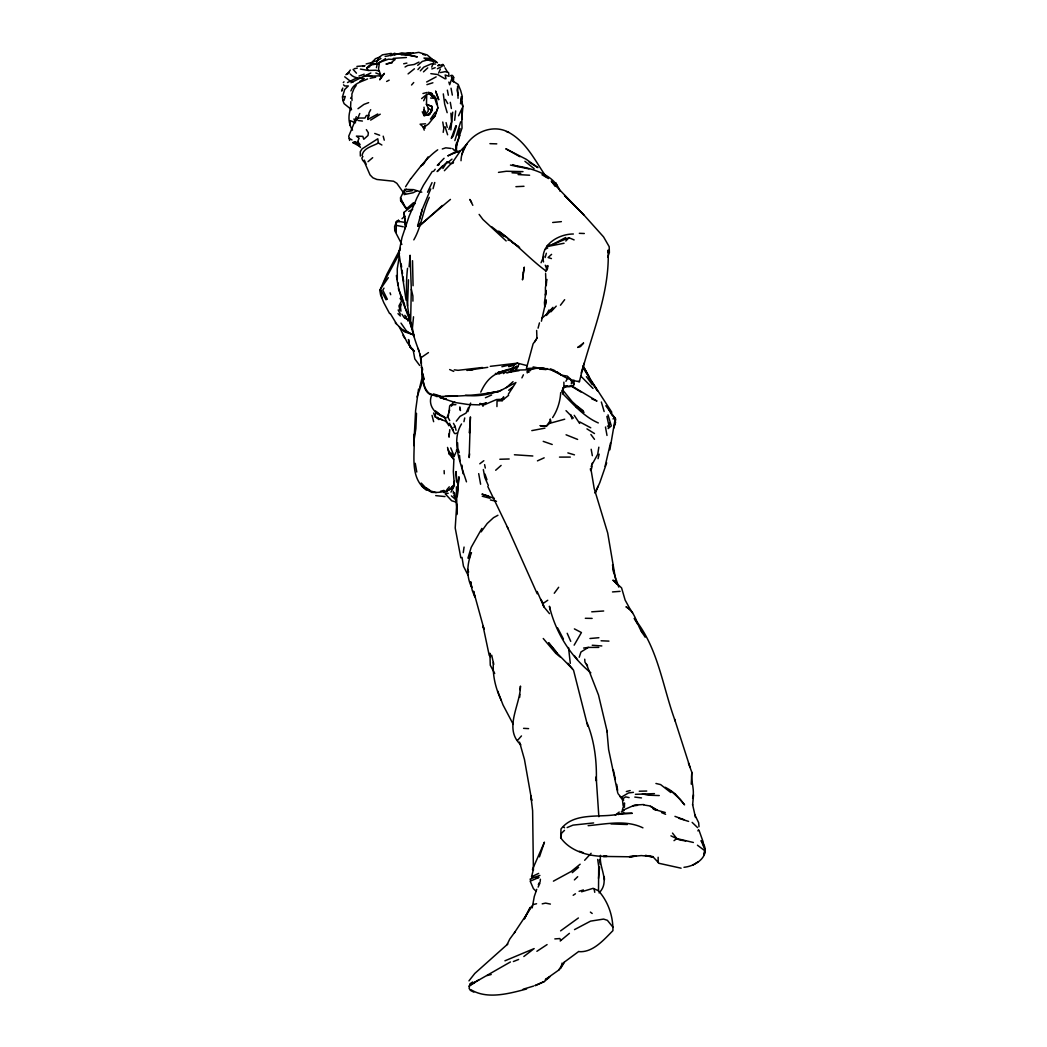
<?xml version="1.0" encoding="UTF-8"?>
<svg xmlns="http://www.w3.org/2000/svg" width="1047" height="1047" viewBox="0 0 1047 1047"><rect width="100%" height="100%" fill="white"/><g stroke="black" fill="none" stroke-linecap="round" stroke-linejoin="round"><path stroke-width="1.5" d="M692.617 805.025L693.533 794.817M456.44 486.842L457.029 514.522M502.154 400.713L503.594 399.326L503.62 396.748L501.775 399.3L502.154 400.713L497.05 400.936L496.932 406.576M413.761 445.564L415.62 410.45L418.551 389M579.462 951.684C593.178 952.39 604.014 939.591 612.927 930.639C613.149 916.23 608.242 901.676 598.504 890.801L598.714 866.353L597.693 859.417M350.444 110.262L350.837 101.677M624.418 807.302L624.509 802.97L622.363 809.972M449.15 433.576L449.058 437.149L449.778 429.65M413.958 434.348C415.594 452.919 408.592 477.406 426.43 490.166M453.338 493.359L453.39 491.331M653.38 856.76L641.34 855.582L629.326 856.668L636.393 856.014L631.315 856.799L603.281 856.433L607.077 856.341C590.495 856.839 570.628 851.983 560.695 837.744L560.996 828.988C573.978 812.184 598.491 817.772 616.971 814.487M613.987 427.948L615.741 419.088L605.82 405.752M407.532 268.307C404.299 296.471 408.67 324.832 419.049 351.059M519.718 697.25L519.836 694.279M452.71 112.186L450.851 129.854M416.497 413.316L415.868 428.655L414.272 438.772M546.298 285.478L546.442 282.454M435.5 415.266L435.709 410.895M543.524 261.972C539.912 244.959 558.509 233.965 573.363 234.005M457.657 488.569L458.952 476.778L457.225 496.802L457.945 485.69M688.442 763.054L691.858 772.372L691.242 784.138M458.049 98.274L457.604 86.181M407.505 305.986L408.487 279.811M456.309 151.632L456.793 143.622M399.47 310.017L400.216 306.274M453.901 458.992L453.338 471.516L454.372 485.638L450.982 492.142M451.322 75.423L452.553 75.449L453.665 77.386L453.364 81.888L453.011 79.611M433.105 118.219L435.199 115.641L437.882 107.789L436.285 98.771L434.322 95.918L429.126 93.72L426.718 94.439L426.469 104.347L428.315 108.391L428.066 111.506L424.611 114.79L424.009 107.187M432.005 96.167L432.202 93.68L428.432 92.241M409.102 266.867L410.11 255.246L411.314 289.299L410.646 320.225L408.67 314.781M527.361 371.214L527.217 372.876L528.094 371.973L527.361 371.214L528.944 372.352L527.871 370.743L530.698 370.533M598.308 422.936C584.174 416.837 573.808 404.757 563.05 393.999L562.985 387.665L562.488 389.798L564.713 386.893L567.409 385.911M598.504 878.42L599.565 867.099M414.232 336.768L412.387 328.392L413.526 316.783M547.476 268.896L547.817 265.545L545.592 271.71M540.134 881.718L540.396 879.271M454.66 120.3L455.667 110.93M518.762 364.513L517.807 366.725L512.062 369.251L498.359 372.274L498.267 373.138L507.114 372.235M438.641 73.068L440.368 69.037M427.974 114.751L430.422 112.749L432.254 106.585L426.469 104.347L432.254 106.585L432.28 109.961L429.558 114.542L424.087 115.628L422.255 111.767M469.619 453.861L469.161 457.604L470.43 416.902L469.488 433.078L469.684 428.171L469.841 431.128M520.006 689.829L520.464 686.086C520.333 705.285 503.214 728.777 520.83 744.797M377.758 113.979L367.942 119.41L369.067 112.736L370.703 109.686M461.02 160.728C461.557 138.283 488.74 121.23 508.79 132.432C526.562 142.183 535.174 160.924 546.168 176.799M571.361 383.83L571.662 381.357L570.301 379.066M455.746 150.074L456.479 144.277L462.028 128.048L461.779 118.298L462.931 106.689L461.086 99.792M545.644 304.651L546.259 299.939L541.404 321.207M560.708 392.599C560.171 401.485 557.501 410.136 552.62 417.596M609.878 449.817L615.256 418.185L612.05 415.266L609.066 409.704M455.524 150.297L456.623 142.588M431.403 395.871C427.477 406.511 436.599 415.58 446.402 417.884M463.258 552.633L464.07 547.058M456.374 451.375L456.597 449.857M607.744 252.549L608.124 250.089C610.139 295.424 589.553 338.246 579.436 381.658C571.322 380.676 563.535 377.326 557.318 371.999M443.195 132.354L443.81 128.284L442.763 122.028M460.667 121.792L454.856 140.573M600.494 855.347C598.701 868.094 610.532 881.312 599.08 892.895M598.845 447.187L597.719 454.306L591.908 464.75M461.531 423.956C450.681 441.507 460.772 463.86 466.465 481.842M423.603 378.229L417.046 396.97M454.62 492.744L456.924 508.096M532.203 907.88L534.284 896.507L536.745 889.322M610.506 443.012L605.074 466.321M560.695 837.744L561.572 833.216L564.49 830.35M692.617 798.416C695.038 789.608 690.601 781.311 691.858 772.372M399.326 256.306L397.271 268.739L397.31 279.575M469.305 558.431L470.43 552.646M546.992 279.444L545.435 287.454L545.461 295.28L546.115 290.451L544.44 302.635L544.78 306.928M349.816 107.815L351.57 109.699L344.097 103.679L342.788 100.316L342.487 96.874L344.699 89.492L348.324 85.959L344.685 85.959L343.547 84.833M367.942 119.41L368.793 115.131M406.066 300.175L398.907 252.759L402.022 237.433L409.115 216.206L416.928 197.883L423.485 185.162L432.332 171.381M463.939 421.679L464.724 417.975M447.71 417.086L448.666 414.913M376.436 67.689L377.273 63.946L385.61 58.58M457.591 87.896L457.081 90.199L458.233 95.303M425.462 111.1L424.611 114.79L423.629 109.987M545.395 979.521L558.64 970.15L560.97 967.768L562.095 963.07M362.053 155.65C363.204 147.889 372.706 146.279 378.373 143.007L381.88 144.996M591.071 470.443L592.118 466.268M598.059 458.678L599.172 454.176M539.899 875.423L533.97 877.451L531.575 876.771L533.329 869.717M452.383 80.75L458.193 84.454L460.719 90.683L462.329 96.664L460.549 103.718L461.243 96.769L462.8 106.558M456.309 145.939L459.829 135.429M538.079 328.156L539.454 322.882M419.598 219.242L422.281 209.348L430.762 188.931M413.814 239.868C421.483 226.532 422.713 211.114 429.283 197.399M401.315 304.114L400.478 307.164L400.936 311.221M433.052 188.656L434.754 182.492M422.281 209.348L417.648 225.916L419.441 226.113L442.344 205.474M419.703 387.442L422.674 375.232L419.991 353.978M471.49 552.646C467.054 563.953 466.124 576.374 471.752 587.498L470.679 581.739L472.249 590.482L474.88 596.947L473.558 591.189L484.015 629.182L483.099 626.302L489.25 655.527M458.128 135.325L460.078 128.519M545.121 257.562L546.364 253.256M455.929 125.64L451.309 138.309L453.168 136.162L456.413 126.164M467.944 558.143L471.202 547.359L481.895 528.421M581.216 372.954L584.187 363.113M451.466 406.184L452.291 403.448L454.935 402.087M591.149 466.844L592.353 462.97M467.865 411.693L470.627 403.069M579.24 657.254L580.941 652.006L588.283 647.412L598.779 647.399M421.797 486.201L431.56 492.326C438.837 492.81 447.056 491.998 453.089 487.601L454.568 481.07M609.917 422.818L608.189 428.563L611.317 425.893L607.98 414.848M398.907 252.759L400.386 248.348M539.454 856.865L544.427 842.154L532.439 869.56M448.901 412.374L449.687 410.031M449.739 420.567L447.488 416.418L448.43 413.722M449.752 423.197L448.862 425.723L444.072 416.719L437.607 413.343L439.531 414.285L436.664 411.746M354.671 121.871L348.73 136.202L349.633 140.429M448.941 129.462L451.597 121.949L450.917 113.168M350.954 108.024C347.984 114.843 348.258 123.926 352.525 130.155M607.797 257.012L609.38 252.549L609.184 246.673L603.569 236.91L583.977 215.054L564.595 195.475L583.977 215.054M356.307 116.675L354.697 121.177L357.852 118.036L359.775 113.495M614.157 426.312L615.636 422.229M371.083 63.514L375.48 58.658L379.93 57.14M606.671 462.839L599.813 482.628L595.062 493.189L598.125 486.227M461.086 99.897L462.329 96.664M342.788 88.079L341.623 91.05L342.487 89.898M380.951 58.527L375.978 61.132L372.732 61.59L371.423 64.862L378.517 63.723M538.328 884.715L539.061 882.896M435.617 113.364L437.882 107.789M541.077 262.745L543.799 256.122M359.631 144.538L358.611 145.808L352.878 142.601L355.705 142.026L360.456 147.47L357.655 141.711L359.095 138.23L356.399 136.11L362.825 136.385L363.754 139.251L368.007 135.508L368.361 132.773L366.358 129.645M461.753 154.747L465.143 146.829L463.18 149.865L466.857 144.159L460.314 151.03L452.409 162.534M453.665 77.386L451.898 78.329L449.66 84.755L448.862 82.085M473.794 992.124L470.365 990.357L469.108 988.316L469.933 983.814L472.734 981.968M446.546 163.332L447.148 161.945L451.126 163.594L453.508 162.364M413.552 202.699L406.341 208.916L400.621 200.553L400.543 197.778L404.757 189.35L413.513 189.625L421.797 192.177M538.119 887.11L540.016 882.948M455.838 452.553L454.202 456.126L450.72 447.867M427.556 192.242L432.031 182.623M458.56 115.759L462.264 107.867M423.682 100.734L426.718 94.439L421.627 98.588M411.118 326.939L409.246 320.356L407.636 320.578L409.181 319.793M521.916 377.875L523.408 374.8M444.347 66.236L442.816 64.338L442.004 66.419L437.371 68.775M468.964 980.869L474.801 973.448L507.769 944.028L507.023 944.682L509.784 939.041L515.137 931.751L514.47 932.707C520.307 923.65 526.602 914.672 532.203 905.76M560.97 967.768L564.647 961.879L578.86 951.37M376.527 62.859L378.242 59.561M383.595 282.703L399.496 253.4M565.93 381.304L567.919 377.522M399.771 249.801L386.984 274.039L380.388 289.221L381.841 297.584M468.533 407.505L466.059 413.068L460.039 416.366L456.296 421.13M497.338 392.311L515.922 382.521L508.319 394.274M549.034 309.938L546.22 314.938L552.934 307.36M574.149 645.148L581.425 632.545L574.384 628.894M431.744 67.126L433.301 62.938M534.585 342.042L537.098 337.749M383.987 288.161L382.796 290.111L387.351 299.324M391.002 62.781L395.138 59.548L388.437 59.182L379.485 62.375L378.517 69.207L381.514 76.915L379.708 79.808L384.393 73.369L381.514 76.915L379.367 75.868L363.924 76.248L350.941 82.739M428.027 156.919L423.04 164.798M350.902 90.919C353.493 83.367 361.202 81.836 367.576 78.944M356.045 120.889L357.852 118.036L364.984 118.036L366.358 115.497L368.426 115.458M503.542 373.622L505.518 370.507M405.582 186.706L410.686 178.71M442.881 168.515L447.148 161.945L437.136 171.577L442.266 166.172M430.422 112.749L432.28 109.961M430.487 119.109L435.055 112.382M510.543 370.638L514.862 364.343L508.685 366.633L517.532 363.152L527.112 365.639M558.64 970.15L564.058 962.232M388.332 277.664L380.388 289.221L386.068 299.848M356.163 85.514L354.004 88.629L351.884 93.955L351.962 96.403L350.588 98.313M362.916 156.526L361.804 158.11L362.615 160.204L364.775 162.809L370.036 174.901L372.889 177.807L376.868 179.469L393.593 181.223L396.865 183.317L403.959 193.368M480.769 392.115C489.577 372.837 499.916 371.921 517.807 366.725L515.896 370.167L506.853 373.007M481.149 531.863L487.182 523.513L493.53 517.663L497.927 515.268M536.444 339.254L533.093 343.848L526.379 368.636C538.079 367.497 551.73 367.497 561.558 375.166L567.278 376.109L571.623 380.153M554.256 593.256L558.666 587.275M350.3 70.044L347.12 74.35L349.279 72.479M410.987 178.54C419.022 168.305 427.032 157.456 437.711 149.813M573.219 381.213L573.978 380.205L574.07 384.602L572.146 386.199L569.28 386.696L563.94 386.487L563.888 382.142M560.446 305.227L564.66 299.691M433.497 171.433L435.212 169.234M484.787 404.587L486.305 402.742L481.829 404.194L479.814 403.488L484.787 404.587L496.527 399.535L501.775 399.3M435.199 115.641L428.616 123.899L424.362 127.053L424.676 128.323L420.109 124.2L425.553 123.821M451.126 163.594L444.373 170.713M446.781 489.774L449.294 486.829M549.518 423.381L550.931 421.719L550.264 418.996L550.068 420.999L546.272 426.325L540.252 425.671L546.272 426.325L549.518 423.381L564.713 419.206M343.285 82.634L343.992 81.81M411.55 85.003L413.722 82.53M591.11 853.292L584.658 860.281M517.506 740.425L521.471 735.936M417.936 69.547L420.2 67.008M444.059 158.293L437.45 165.256L438.471 165.308L439.059 164.196L437.45 165.256M546.39 315.474L552.62 308.643M550.905 311.836L556.232 306.117M372.732 61.59L369.591 66.825L366.699 68.016L368.282 70.463L375.755 70.241L379.433 71.131M420.331 70.83L423.773 67.139L431.325 63.854L435.617 64.024M448.679 489.996L454.084 484.918M565.799 241.019L568.953 237.734L574.122 239.907M366.699 68.016L369.421 65.254L373.439 63.501L377.273 63.946M452.016 159.131L447.684 162.625M406.367 189.258L402.82 192.7L405.542 193.198L404.09 194.598L413.094 192.766L416.627 190.907M574.384 879.912L577.695 876.705M401.904 296.798L400.098 298.526L401.655 300.751L398.959 305.868L399.574 308.512M415.149 203.484L403.906 212.449L405.922 226.558L403.906 212.449M423.485 71.863L427.752 67.872M478.885 979.796L470.247 984.939L510.413 961.971M560.21 940.991L569.411 933.361M551.586 254.369L548.078 257.536L551.442 258.583M619.209 812.053L615.348 815.142M495.676 470.26L501.12 465.418M420.554 166.237L424.467 162.782M506.303 387.652L513.043 381.671M420.632 224.49L419.926 223.417L417.648 225.916L420.632 224.49L450.432 199.414M401.996 218.705L404.914 216.206M535.488 985.607L544.414 981.471L549.714 976.93L545.539 979.469M417.701 65.333L422.294 61.42L427.83 59.875L430.081 60.504M368.007 161.67L372.68 157.678M541.639 318.432L547.044 313.851M572.264 872.648L578.598 867.322M508.659 390.309L512.363 387.298M421.234 357.55L428.459 352.59M408.081 73.905L414.416 68.788M580.156 864.207L571.008 871.588L553.418 881.155M512.965 369.081L516.734 366.097M503.594 399.326L508.633 395.321M560.59 930.875L578.389 917.97M479.801 463.808L483.819 460.706M523.827 956.526L534.153 948.582L504.929 960.819M453.888 427.333L455.118 426.404L453.469 423.341M405.425 222.461L399.561 221.532L398.488 220.328L396.276 222.003L396.224 232.408M378.32 57.938L382.456 54.824L391.316 53.397M674.019 840.662L676.82 838.568L693.389 842.482M380.244 114.175L370.638 120.104M474.906 982.492L468.912 986.169M357.995 108.705L363.924 104.412L368.662 102.632M345.89 74.703L349.253 72.335M359.946 81.417L364.225 78.433C359.37 78.198 353.572 78.132 350.248 74.062M542.909 603.582L547.764 600.258M573.193 895.29L575.405 893.785M568.953 237.734L551.18 245.103L547.228 245.587L547.437 246.516L564.058 243.257M692.878 865.084L697.917 861.903M452.108 163.528L453.299 162.782M574.515 929.605L590.56 921.138L603.569 919.083L607.378 920.313L613.058 927.328M547.084 944.59L536.889 951.304M551.18 245.103L565.76 237.499M405.058 67.008L407.728 65.451L414.219 64.469L418.931 62.1M347.512 82.53L357.001 77.792M363.924 76.248L370.834 72.989M436.154 76.863L426.639 81.98M398.488 220.328L396.695 221.297L394.614 226.44L394.745 230.72L401.865 244.435M621.264 811.988L624.012 810.522M623.083 805.339L622.167 796.688L628.553 792.919L633.435 792.343M622.324 810.457L634.731 805.051L643.683 804.541M408.723 211.389L412.649 209.374M386.631 81.457L389.157 80.174M545.356 249.173L547.712 247.995M531.575 876.771L538.642 873.394M537.451 460.863L544.165 457.827M485.415 397.742L491.632 394.994M486.567 393.528L497.862 391.486C477.628 395.465 456.636 396.499 436.062 396.46M533.97 877.451L530.083 879.153L531.248 880.736L538.996 877.438L536.129 877.674M624.012 813.166L618.175 814.422L624.012 813.166L632.309 813.297L621.408 814.095M535.017 985.463L544.414 981.471M409.573 320.081L407.636 320.578M567.121 827.562L573.036 825.115L593.623 822.942M513.383 961.539L518.631 959.458M564.412 387.115L567.252 386.016M454.045 152.967L457.107 151.841L447.802 155.885L454.882 152.09L460.13 150.925M532.975 904.608L536.561 903.744M431.848 68.932L435.199 67.715M390.151 54.941L394.902 53.214M358.951 76.038L364.199 74.18M581.595 891.782L593.152 888.327L598.504 890.801M501.461 390.204C490.075 394.366 477.628 396.944 465.509 395.269M442.292 148.975L445.786 147.823L451.139 148.438M362.746 66.445L365.01 65.712L356.909 66.419M612.992 418.918L615.256 418.185M526.562 989.009C509.025 993.577 487.235 999.741 470.823 989.651M426.914 84.65L432.895 82.765M579.083 891.298L583.401 889.95M523.173 989.193L533.682 986.038M697.878 830.86L698.558 829.721M389.968 62.938L385.99 64.076L392.403 62.663M390.4 55.779L396.381 54.091L404.482 54.3L417.164 56.826L404.482 54.3M508.24 372.339L515.896 370.167L527.269 369.787M394.536 54.863L401.76 52.887L409.874 53.842L418.774 52.35L427.189 54.941L434.348 60.988M607.391 426.142L608.935 425.736L606.894 416.392M422.949 93.51L427.097 92.45M366.136 63.972L371.41 62.611M375.664 77.216L370.154 78.25M440.499 491.292L443.993 490.389M626.342 791.532L630.176 790.55M428.537 114.503L424.087 115.628L424.205 114.188L429.558 114.542M487.051 975.555L491.187 974.508M531.811 430.618L544.963 428.131M443.653 492.456L447.161 491.593M447.527 447.422L449.098 453.848L451.637 453.22L454.176 456.675M501.893 366.725L517.532 363.152L490.271 366.332M542.202 903.849L545.566 903.103L550.408 904.085M683.966 867.296C696.922 866.065 712.915 854.391 701.097 840.584L704.997 849.85L704.121 854.666L704.618 850.583L697.446 845.217M442.868 64.652L437.751 65.752L439.033 64.665M403.684 63.775L406.877 63.095M440.551 72.544L445.106 71.654L448.522 72.492L449.084 76.326L445.145 74.978L446.035 78.708M352.878 142.601L355.705 142.026M456.976 433.078L454.961 433.694L454.162 432.921L449.948 424.768M393.24 58.383L406.419 57.506M354.213 68.709L357.249 68.173M385.152 56.42L389.078 55.74M487.758 367.327L466.897 370.429M448.208 493.281L445.158 493.765L451.676 500.754L455.524 501.945M342.487 96.874L345.261 96.455L344.057 100.342L342.788 100.316M509.797 372.104L519.09 370.664M482.458 367.497L458.036 370.324L454.28 369.84M547.398 368.636L539.755 369.094L546.115 369.552L544.427 368.688M498.49 172.375L506.316 171.263L522.99 171.629M399.561 221.532L396.276 222.003L396.211 225.367L403.239 226.767M583.611 648.041L588.283 647.412M406.354 191.562L412.217 190.79M445.158 396.303L457.434 395.845M588.152 825.664C606.213 824.068 625.87 819.552 642.937 827.837M620.06 591.346L612.495 591.935M404.796 53.868L413.277 53.07M632.689 805.928L637.518 805.339M552.685 222.488L561.388 221.637M563.94 386.487L569.607 386.264M405.948 53.58L410.62 53.148L403.488 53.921L409.874 53.842M589.958 638.513L598.884 637.715M407.715 53.881L411.144 53.606M554.831 938.91L559.844 938.544L560.799 940.442M591.738 611.828L603.674 610.99M470.038 369.918L472.786 369.735M635.411 794.32L654.44 793.626M479.84 404.888L468.284 404.522L455.209 402.545L439.976 397.52L446.415 399.208L442.842 398.253M546.927 368.832L538.511 367.981L528.159 369.486L535.187 368.282L544.322 368.426M515.922 186.68L523.984 186.287M499.838 459.253L509.169 458.992M639.246 791.218L646.745 791.048M455.89 404.666L450.681 404.77L449.673 405.974L448.757 413.591M514.417 454.764L532.818 455.995M559.491 457.107L570.301 457.094M430.841 73.656L437.554 74.494L445.106 78.852M611.042 823.924L627.349 824.513M585.325 618.293L592.131 618.397M401.184 54.85L406.524 54.954M489.931 143.661L496.775 143.858M659.257 795.55L648.342 795.197L642.452 793.901M579.331 233.324L584.305 233.507M601.096 640.777L608.948 641.117M523.579 728.346L528.591 728.62M512.035 172.807L520.804 173.318M518.095 174.561L529.599 175.229M592.236 645.253L601.816 645.947M681.1 868.199L659.1 863.33L653.341 857.205L645.489 855.451L653.276 856.747M445.001 496.566L435.722 495.624M430.618 98.012L434.819 98.366L436.743 104.608M517.781 166.107C533.342 168.789 554.4 174.98 560.119 191.3M495.401 373.426L499.458 373.936M634.796 797.081L641.484 797.919M368.282 70.463L360.43 69.089M358.074 120.47L362.419 121.059M643.774 804.973L649.454 805.863L657.451 810.352L653.158 808.912M685.641 840.95L679.608 839.956L670.931 835.833M533.119 366.934L538.511 367.981M510.491 165.086L528.931 168.894M629.103 797.592L625.661 796.885L622.481 798.861L622.167 796.688M578.114 381.37L579.436 381.658M490.441 499.969L496.5 501.304M665.264 812.511L653.773 809.318M655.932 783.47L660.631 784.596L670.734 792.5M440.316 396.106L433.419 393.908M482.248 496.226L490.075 498.267M432.202 93.68L430.461 93.222L433.131 95.604M422.909 54.392L425.409 55.072M436.18 492.587L428.014 490.245L421.234 483.073M488.609 496.069L481.947 494.119L494.38 498.359M507.874 239.946L510.871 240.836M567.867 452.893L574.463 454.856M413.46 334.778L404.6 331.82L395.282 322.829M678.678 818.257L688.599 821.411M435.801 62.205L427.83 59.875M367.405 74.9L372.195 76.47M413.801 335.105L401.511 329.412M353.048 82.019L350.169 81.038L344.725 76.824M543.223 441.363L552.214 444.491M579.305 851.263L583.035 852.559M674.962 816.372L683.756 819.579M374.747 133.453L379.642 135.246M506.447 131.569L508.79 132.432M512.742 164.615L518.003 166.565M437.28 417.975L442.122 419.782M375.821 72.976L379.524 74.402L381.514 76.915M566.074 434.793L577.617 439.426M550.473 368.858L554.818 370.612M591.791 398.894L596.986 401.04L572.199 386.212M440.237 418.996L445.368 421.156L447.867 423.498M661.508 812.564L665.591 814.304M574.07 384.602L570.51 379.42M590.757 427.804L579.855 421.98L579.619 423.394L574.214 415.306M449.66 369.539L453.731 371.41M354.632 141.96L358.205 143.622M545.958 270.977C529.429 258.831 515.661 242.891 498.581 231.178L507.023 237.721M551.468 369.971L561.558 375.166M356.464 73.185L353.114 69.403M498.359 372.274L500.623 373.465M546.076 266.121L547.476 266.854M404.286 317.712L409.246 320.356M349.292 138.453L352.014 139.918M665.225 787.265L669.36 789.582M541.953 174.744L548.51 178.566M428.315 108.391L430.775 109.843M455.131 150.166L458.416 152.129M519.914 156.697L505.806 148.766L526.183 159.262L537.949 167.612L529.167 162.259M570.393 385.61L580.915 391.971M650.553 806.177L657.451 810.352M586.948 428.89L594.487 433.537M427.359 60.189L423.97 58.069L429.362 58.37L434.806 60.53L437.45 62.781M426.391 487.954L429.807 490.153M410.712 333.718L406.367 330.878L400.988 323.117M616.788 584.305L614.811 580.509L616.945 584.069L612.927 580.13L621.565 587.864L625.138 600.101L630.608 610.048L626.001 606.763C635.922 612.142 636.511 625.059 642.858 633.5M518.069 246.176L511.944 242.079L519.613 247.38M576.112 406.969L583.977 412.413L572.212 401.668L562.776 390.086M407.99 319.832L403.488 316.574L401.969 314.257M524.927 161.303L534.101 168.632M590.39 912.107L592.183 913.468M577.538 406.38L583.231 410.804M491.514 226.61L504.144 236.57M431.416 59.313L433.667 61.106M429.126 93.72L434.819 98.366M506.159 240.941L482.916 219.464L479.12 214.399M566.008 410.646L573.363 418.093M560.053 656.875L555.774 653.315L543.236 638.5M435.526 416.785L438.889 419.598M451.388 495.898L456.112 499.903L453.744 494.982M437.083 417.23L438.968 418.892M590.835 672.828C570.34 656.037 555.46 632.1 549.426 606.265L550.146 609.917M692.146 822.379L697.603 827.627M536.247 891.377L533.42 888.654L530.122 881.037M397.978 313.629L400.399 315.985M563.522 826.777L564.542 827.784M593.008 388.45L580.745 376.043M404.77 315.33L406.524 317.058M552.371 648.355L572.513 668.941M618.254 794.019L623.711 800.104M577.054 208.065L551.285 181.092L555.159 186.379M419.664 365.455L414.821 358.938L413.015 349.305L413.63 350.706L407.165 342.343L399.26 326.821M447.488 416.418L448.181 417.138M537.163 591.516L543.917 606.88L549.492 613.634M452.697 148.622L454.084 150.218M357.655 141.711L359.932 144.316M400.621 200.553L403.605 204.021M620.073 796.688L621.826 798.756M449.098 453.848L453.573 459.149L447.763 449.084M567.919 663.261L573.56 670.289L587.694 726.068M672.501 833.085L676.82 838.568M574.306 655.579L577.473 659.662M630.202 609.537L632.663 612.809M590.888 434.505L594.487 439.321M586.399 376.645L592.314 384.733M481.411 403.776L483.138 406.157L482.523 404.692M409.835 317.202C402.558 304.769 398.253 289.744 396.381 275.466M611.841 412.282L583.127 368.073M587.524 665.892L584.985 662.228L584.723 659.204M396.525 323.85L390.322 313.577M594.146 385.846L597.601 390.911L589.409 378.294M545.291 265.218L547.123 270.087M513.279 724.419L503.031 704.971L497.626 690.955M405.071 206.285L406.55 208.549M450.079 424.925L453.272 429.872M641.091 630.687L645.174 637.217M468.048 575.222L463.455 566.178L462.015 557.344M494.721 673.483L490.271 665.238L489.917 653.276L490.48 657.045M583.833 367.275L589.54 377.666L583.114 365.887M444.936 67.793L447.226 71.641M402.977 335.289L404.783 338.338M637.518 624.025L634.233 618.411C658.432 648.093 662.424 686.439 675.263 721.147M422.15 373.975C423.472 381.029 422.988 390.426 430.042 394.47L436.638 395.151L434.584 395.714L428.864 393.122C422.059 386.33 422.87 375.952 421.509 367.131L422.739 369.264M445.341 99.426L447.723 103.601M404.823 206.652L400.543 197.778M471.595 202.464L469.907 199.427L472.825 205.317M411.746 325.041C408.984 317.503 405.372 310.409 403.959 302.295M398.148 309.991L400.425 314.126M540.802 599.211L542.307 601.999M389.615 313.59L383.83 302.753L380.571 294.822L379.76 290.032M557.619 627.912L563.443 639.076M618.764 587.066L613.699 572.434L612.587 564.83L613.699 572.434M694.842 814.854L698.663 822.746L699.003 826.659M537.203 593.78L507.219 526.733M508.345 529.075L487.81 486.489M398.344 288.658L403.435 300.921M364.317 160.139L366.136 164.143M699.056 830.428L703.139 841.853L703.741 846.46M561.65 390.819L563.05 393.999M567.199 633.291L570.733 641.34M488.321 485.468L484.787 477.406L483.334 469.553M501.199 700.273C495.637 688.389 492.417 675.459 493.399 662.254M433.576 413.028L435.303 417.321M467.525 569.215L468.65 572.042M555.996 182.898L557.135 185.816M353.951 118.965L355.47 122.826L350.169 120.627L350.182 125.391M586.333 663.824L598.504 695.025L607.299 732.075M423.171 127.276L424.231 130.142M674.556 719.08L689.947 767.006M484.957 474.042L486.96 479.762M390.06 292.807L390.714 294.704M587.236 723.228C594.578 741.538 596.855 761.287 596.332 780.918L596.162 776.9L598.858 816.699M409.285 319.126L412.387 328.392M601.344 402.009L604.145 411.523M360.351 156.082L360.286 151.71L362.026 148.896L377.797 138.767L378.373 143.007M542.529 602.601L543.917 606.88L542.202 601.384M459.253 452.631L457.814 448.155L457.591 442.685M445.014 126.674L447.619 134.788M450.982 75.449L451.898 78.329M591.175 470.509L594.173 488.425L607.705 533.015L615.479 578.703M519.561 742.114L524.455 759.441L531.719 800.51L530.842 795.772L532.622 810.758L533.407 870.175M570.72 414.56L572.002 418.931M447.174 112.67L444.687 104.203L443.3 93.89M695.483 817.432L692.591 804.515M421.509 367.131L422.465 370.756M383.202 136.175L384.249 140.167M459.829 408.199L460.431 410.542L459.869 406.917M432.031 415.384L433.641 421.692M418.106 348.52L421.13 358.323L421.431 363.584M422.831 373.805L424.205 379.551M411.314 289.299L412.884 295.921L412.924 301.13M446.087 122.643L447.2 127.394M617.769 793.05L608.621 749.534L606.907 730.505M455.118 426.404L456.021 430.238M491.697 655.16L493.726 664.452M460.837 557.855L455.209 527.989L456.741 504.013L456.989 513.331M613.359 770.029L615.387 779.439M484.591 464.632L485.298 468.035M410.463 320.683L412.204 329.242M599.394 859.927L600.297 864.39M594.173 889.283L594.748 892.306M447.357 90.121L448.325 95.212M451.035 88.197L452.33 95.094M591.175 449.268L592.34 455.694M605.48 427.032L606.998 435.46M478.701 473.637L480.612 484.238M450.289 102.318L451.388 108.508M415.24 463.324L416.785 472.027M590.364 468.794L590.652 470.522M397.808 282.52L398.305 285.465M462.381 469.658L463.036 473.689M616.722 784.399L617.625 790.354M401.184 263.896L401.629 267.103M402.087 270.309L402.545 273.529M402.99 276.735L403.671 281.551M570.301 663.353L568.521 647.543M546.037 285.425L545.605 273.542M456.95 482.588L456.021 471.53L456.466 480.704M604.171 876.509L604.485 879.519M459.515 455.353L460.026 460.811M451.938 486.541L452.108 488.373M462.041 465.221L462.264 468.179M413.068 285.739L412.531 260.703M351.884 97.816L352.014 100.486M444.137 470.574L444.268 473.794M404.953 221.336L405.254 228.678M536.653 330.446L536.928 338.417M462.067 111.807L462.29 119.489M424.65 125.732L424.676 128.323M658.144 857.271L658.17 862.676M523.369 272.272L522.492 279.876L524.311 267.142L523.369 272.272M529.756 908.168L524.311 918.978L530.41 907.291L529.756 908.168M583.519 343.102L580.496 346.57L577.722 347.434L583.519 343.102M675.315 793.979L670.237 790.21L680.328 799.463L684.581 804.842L675.315 793.979M414.337 351.334L410.058 347.12L414.337 351.334M555.42 650.789L548.615 642.766L556.847 653.171L555.42 650.789M438.667 99.57L435.696 91.259L438.667 99.57M409.586 345.85L408.526 339.594L409.586 345.85"/></g></svg>
